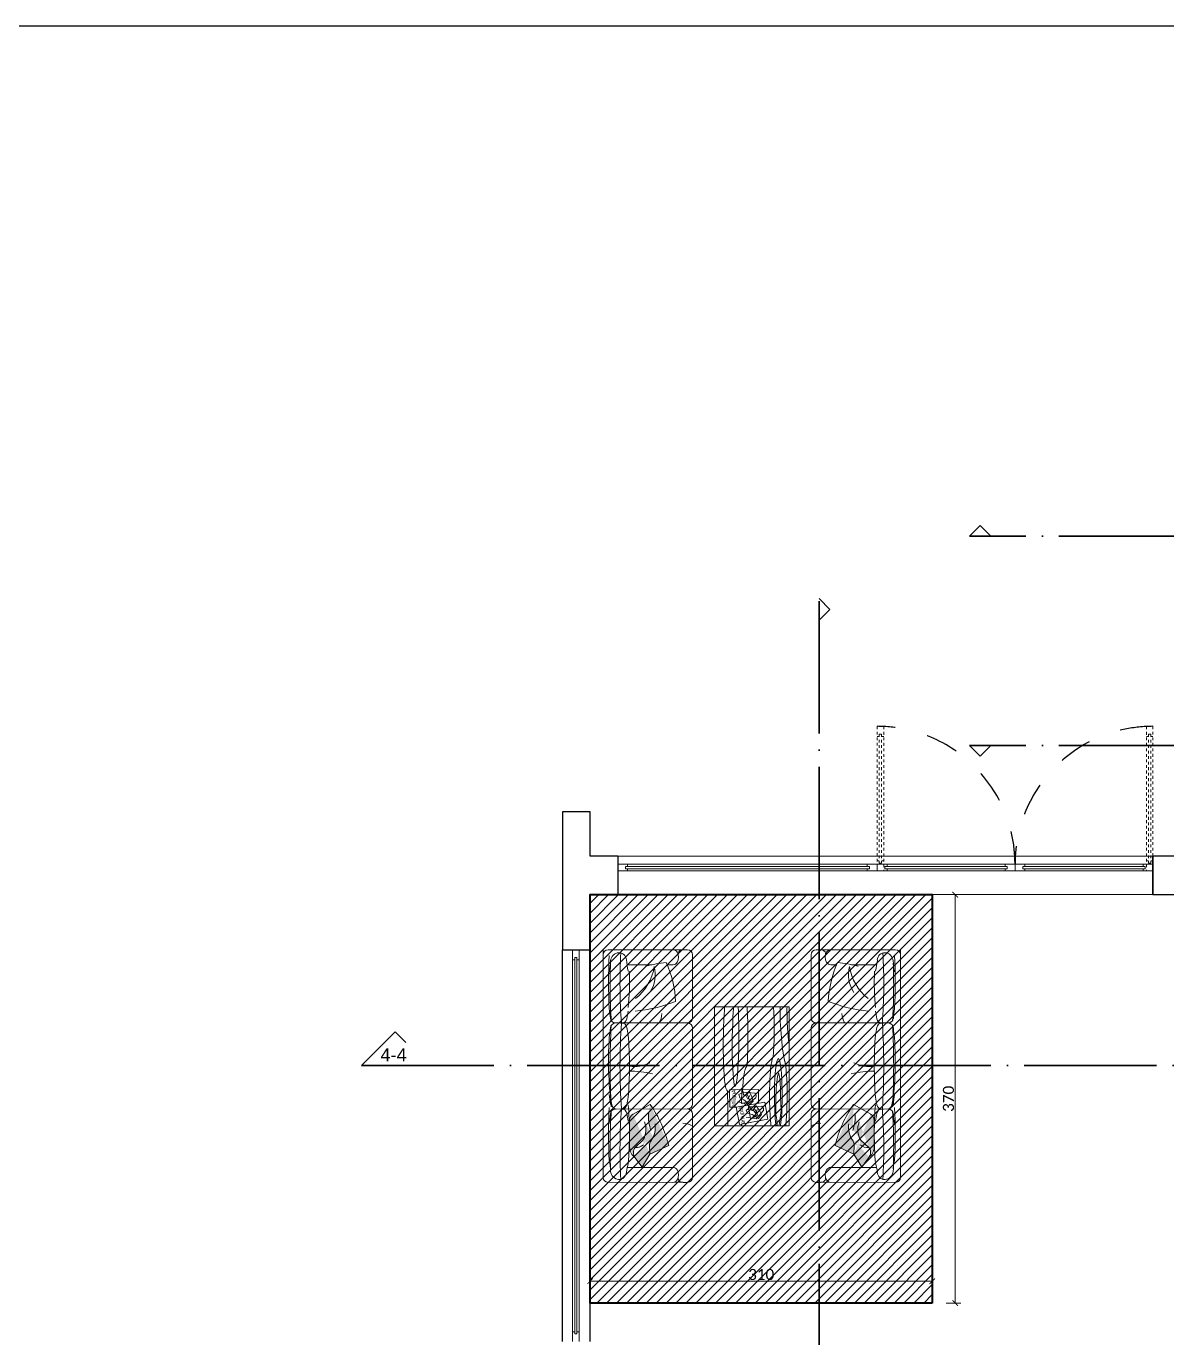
# Model space of a CAD drawing. Header units: centimetres. Extents: x -26724 to 60145, y -23645 to 6771.
# Drawn here: x -16160 to -15126, y 1862 to 3051 of the extents above; entities that cross this region are included whole.
import ezdxf

# ---------------------------------------------------------------- set-up
doc = ezdxf.new("R2010")
doc.units = ezdxf.units.CM
doc.linetypes.add('ACAD_ISO04W100', pattern=[30, 24, -3, 0, -3])
doc.linetypes.add('DALEKOVOD_VN', pattern=[5, 2.5, -2.5])
doc.layers.add('3.IZGLED 2', color=7, linetype='Continuous', lineweight=9, true_color=0x4a4a4a)
doc.layers.add('IZGLED 2', color=253, linetype='Continuous', lineweight=9, true_color=0x828282)
doc.layers.add('4.KOTE', color=88, linetype='Continuous', lineweight=15)
doc.layers.add('zid', color=7, linetype='Continuous', lineweight=40)
doc.styles.add('0.15', font='arial.ttf', dxfattribs={"height": 0.15})
doc.styles.add('Gerardo I', font='techl___.ttf', dxfattribs={"width": 0.9, "height": 0.3})
doc.styles.get("Standard").update_dxf_attribs({"font": 'calibri.ttf'})
doc.dimstyles.new('ja 1 50', dxfattribs={"dimtxt": 10, "dimasz": 5, "dimexe": 5, "dimexo": 5, "dimgap": 1, "dimtad": 1, "dimdec": 0, "dimtxsty": 'Standard', "dimblk": 'ARCHTICK', "dimcen": 2.5, "dimclrd": 256, "dimclrt": 7, "dimadec": 0, "dimazin": 0, "dimtfac": 1, "dimtdec": 0, "dimtix": 1, "dimtmove": 1, "dimatfit": 3, "dimldrblk": 'ARCHTICK', "dimfxl": 10, "dimfxlon": 1, "dimlwd": 0, "dimlwe": 9, "dimarcsym": 0})

# ---------------------------------------------------------------- blocks, each defined once
blk = doc.blocks.new('_ArchTick')
at = {"color": 0, "linetype": 'ByBlock', "const_width": 0.15}
blk.add_lwpolyline([(-0.5, -0.5), (0.5, 0.5)], dxfattribs=at)
blk = doc.blocks.new('*D1829')
at = {"layer": '4.KOTE', "color": 0, "lineweight": 9, "transparency": 16777216}
for p, q in [((-15648.6, 1905.4), (-15648.6, 1918.6)), ((-15338.6, 1905.4), (-15338.6, 1918.6))]:
    blk.add_line(p, q, dxfattribs=at)
at = {"layer": '4.KOTE', "lineweight": 0, "transparency": 16777216}
blk.add_line((-15648.6, 1913.6), (-15338.6, 1913.6), dxfattribs=at)
at = {"layer": 'Defpoints', "color": 0, "transparency": 16777216}
for p in [(-15338.6, 1913.6), (-15648.6, 1893.9, 13.5), (-15338.6, 1893.9, 13.5)]:
    blk.add_point(p, dxfattribs=at)
at = {"layer": '4.KOTE', "lineweight": 0, "transparency": 16777216, "xscale": 5, "yscale": 5, "zscale": 5, "rotation": 180}
blk.add_blockref('_ArchTick', (-15648.6, 1913.6), dxfattribs=at)
at = {"layer": '4.KOTE', "lineweight": 0, "transparency": 16777216, "xscale": 5, "yscale": 5, "zscale": 5}
blk.add_blockref('_ArchTick', (-15338.6, 1913.6), dxfattribs=at)
at = {"layer": '4.KOTE', "color": 7, "transparency": 16777216, "insert": (-15493.6, 1919.7), "char_height": 10, "attachment_point": 5}
blk.add_mtext('310', dxfattribs=at)
blk = doc.blocks.new('*D1830')
at = {"layer": '4.KOTE', "color": 0, "lineweight": 9, "transparency": 16777216}
for p, q in [((-15326.1, 2263.9), (-15312.8, 2263.9)), ((-15326.1, 1893.9), (-15312.8, 1893.9))]:
    blk.add_line(p, q, dxfattribs=at)
at = {"layer": '4.KOTE', "lineweight": 0, "transparency": 16777216}
blk.add_line((-15317.8, 1893.9), (-15317.8, 2263.9), dxfattribs=at)
at = {"layer": 'Defpoints', "color": 0, "transparency": 16777216}
for p in [(-15338.6, 2263.9, 13.5), (-15317.8, 2263.9), (-15338.6, 1893.9, 13.5)]:
    blk.add_point(p, dxfattribs=at)
at = {"layer": '4.KOTE', "lineweight": 0, "transparency": 16777216, "xscale": 5, "yscale": 5, "zscale": 5}
for p, rotation in [((-15317.8, 2263.9), 90), ((-15317.8, 1893.9), 270)]:
    blk.add_blockref('_ArchTick', p, dxfattribs=dict(at, rotation=rotation))
at = {"layer": '4.KOTE', "color": 7, "transparency": 16777216, "insert": (-15323.9, 2078.9), "char_height": 10, "attachment_point": 5, "rotation": 90}
blk.add_mtext('370', dxfattribs=at)

msp = doc.modelspace()

# ---------------------------------------------------------------- hatches: boundary and pattern name
at = {"layer": '3.IZGLED 2', "ltscale": 0.3}
h = msp.add_hatch(dxfattribs=at)
h.set_pattern_fill('HOUND', color=256, scale=0.014265, angle=-270, style=0)
h.set_pattern_definition([(90, (4942508.63517, -6595937.697652), (-0.022645856909893, 0.090583427639574), [0.3623337105583, -0.1811668552791]), (180, (4942508.63517, -6595937.697652), (0.090583427639574, -0.022645856909894), [0.3623337105583, -0.1811668552791])])
edge = h.paths.add_edge_path()
edge.add_arc((-15685.1, 2010.3), 110.9, 13.7123, 34.8399)
edge.add_line((-15594.1, 2073.7), (-15609.7, 2065))
edge.add_ellipse((-15607, 2059.3), major_axis=(0, 6.42), ratio=0.931759, start_angle=27.5786, end_angle=90)
edge.add_line((-15612.9, 2059.3), (-15612.9, 2034.9))
edge.add_ellipse((-15603.3, 2035.8), major_axis=(0, 11.5), ratio=0.838444, start_angle=94.5566, end_angle=150.6541)
edge.add_line((-15608, 2025.7), (-15601.6, 2017))
edge.add_line((-15601.6, 2017), (-15594.4, 2028.8))
edge.add_line((-15594.4, 2028.8), (-15577.4, 2036.6))
edge = h.paths.add_edge_path(flags=17)
edge.add_ellipse((-15607, 2059.3), major_axis=(0, 6.42), ratio=0.931759, start_angle=27.5786, end_angle=90)
edge = h.paths.add_edge_path(flags=16)
edge.add_line((-15612.9, 2034.9), (-15612.9, 2059.3))
edge = h.paths.add_edge_path(flags=17)
edge.add_ellipse((-15603.3, 2035.8), major_axis=(0, 11.5), ratio=0.838444, start_angle=94.5566, end_angle=150.6541)
edge = h.paths.add_edge_path(flags=17)
edge.add_line((-15601.6, 2017), (-15608, 2025.7))
edge = h.paths.add_edge_path(flags=17)
edge.add_line((-15594.4, 2028.8), (-15601.6, 2017))
edge = h.paths.add_edge_path(flags=17)
edge.add_line((-15577.4, 2036.6), (-15594.4, 2028.8))
edge = h.paths.add_edge_path(flags=17)
edge.add_arc((-15685.1, 2010.3), 110.9, 13.7123, 34.8399)
edge = h.paths.add_edge_path(flags=0)
edge.add_line((-15609.7, 2065), (-15594.1, 2073.7))
h.paths.add_polyline_path([(-15609.7, 2065), (-15594.1, 2073.7)], flags=0)
edge = h.paths.add_edge_path(flags=16)
edge.add_line((-15609.7, 2065), (-15594.1, 2073.7))
edge.add_line((-15609.7, 2065), (-15594.1, 2073.7))
edge.add_line((-15609.7, 2065), (-15594.1, 2073.7))
edge.add_arc((-15550.7, 2064.4), 45.1, 178.1229, 198.4601)
edge.add_arc((-15606.6, 2043.6), 8.89, 261.746, 315.1248)
edge.add_arc((-15617, 2051.1), 19, 328.9608, 381.4062)
edge.add_arc((-15613.7, 2053.4), 24.1, 337.5754, 367.043)
edge.add_ellipse((-15604.4, 2029.9), major_axis=(-0.76, 6.37), ratio=0.787292, start_angle=35.3802, end_angle=125.3802)
edge.add_arc((-15588.3, 2037.2), 6.42, 148.0124, 181.8463)
edge.add_line((-15600.7, 2041.3), (-15607.9, 2034.8))
edge.add_line((-15593.7, 2040.6), (-15591.5, 2044.2))
edge.add_line((-15594.7, 2037), (-15594.4, 2028.8))
h = msp.add_hatch(dxfattribs=at)
h.set_pattern_fill('HOUND', color=256, scale=0.014265, angle=-270, style=0)
h.set_pattern_definition([(90, (4942488.63517, -6595937.697652), (-0.022645856909893, 0.090583427639574), [0.3623337105583, -0.1811668552791]), (180, (4942488.63517, -6595937.697652), (0.090583427639574, -0.022645856909894), [0.3623337105583, -0.1811668552791])])
edge = h.paths.add_edge_path()
edge.add_arc((-15318.9, 2010.3), 110.9, 145.1601, 166.2877)
edge.add_line((-15426.7, 2036.6), (-15409.6, 2028.8))
edge.add_line((-15409.6, 2028.8), (-15402.4, 2017))
edge.add_line((-15402.4, 2017), (-15396, 2025.7))
edge.add_ellipse((-15400.8, 2035.8), major_axis=(0, -11.5), ratio=0.838444, start_angle=29.3459, end_angle=85.4434)
edge.add_line((-15391.1, 2034.9), (-15391.1, 2059.3))
edge.add_ellipse((-15397.1, 2059.3), major_axis=(0, -6.42), ratio=0.931759, start_angle=90, end_angle=152.4214)
edge.add_line((-15394.4, 2065), (-15410, 2073.7))
edge = h.paths.add_edge_path(flags=17)
edge.add_ellipse((-15397.1, 2059.3), major_axis=(0, -6.42), ratio=0.931759, start_angle=90, end_angle=152.4214)
edge = h.paths.add_edge_path(flags=17)
edge.add_line((-15391.1, 2034.9), (-15391.1, 2059.3))
edge = h.paths.add_edge_path(flags=16)
edge.add_ellipse((-15400.8, 2035.8), major_axis=(0, -11.5), ratio=0.838444, start_angle=29.3459, end_angle=85.4434)
edge = h.paths.add_edge_path(flags=17)
edge.add_line((-15402.4, 2017), (-15396, 2025.7))
edge = h.paths.add_edge_path(flags=17)
edge.add_line((-15409.6, 2028.8), (-15402.4, 2017))
edge = h.paths.add_edge_path(flags=17)
edge.add_line((-15426.7, 2036.6), (-15409.6, 2028.8))
edge = h.paths.add_edge_path(flags=17)
edge.add_arc((-15318.9, 2010.3), 110.9, 145.1601, 166.2877)
edge = h.paths.add_edge_path(flags=16)
edge.add_line((-15394.4, 2065), (-15410, 2073.7))
h.paths.add_polyline_path([(-15394.4, 2065), (-15410, 2073.7)], flags=16)
edge = h.paths.add_edge_path(flags=17)
edge.add_line((-15394.4, 2065), (-15410, 2073.7))
edge.add_line((-15394.4, 2065), (-15410, 2073.7))
edge.add_line((-15394.4, 2065), (-15410, 2073.7))
edge.add_arc((-15453.4, 2064.4), 45.1, 341.5399, 361.8771)
edge.add_arc((-15397.4, 2043.6), 8.89, 224.8752, 278.254)
edge.add_arc((-15387.1, 2051.1), 19, 158.5938, 211.0392)
edge.add_arc((-15390.3, 2053.4), 24.1, 172.957, 202.4246)
edge.add_ellipse((-15399.7, 2029.9), major_axis=(-0.76, -6.37), ratio=0.787292, start_angle=54.6198, end_angle=144.6198)
edge.add_arc((-15415.8, 2037.2), 6.42, 358.1537, 391.9876)
edge.add_line((-15403.4, 2041.3), (-15396.2, 2034.8))
edge.add_line((-15410.4, 2040.6), (-15412.6, 2044.2))
edge.add_line((-15409.4, 2037), (-15409.6, 2028.8))
at = {"layer": '4.KOTE'}
h = msp.add_hatch(dxfattribs=at)
h.set_pattern_fill('ANSI31', color=38, scale=2)
h.set_pattern_definition([(45, (-510, 0), (-4.490128, 4.490128), [])])
h.paths.add_polyline_path([(-14468.7, 858.9), (-14613.7, 858.9), (-14613.7, 713.9), (-14693.7, 713.9), (-14693.7, 573.9), (-14878.7, 573.9), (-14878.7, 713.9), (-14893.7, 713.9), (-14893.7, 606.5), (-15018.7, 606.5), (-15018.7, 1818.9), (-14468.7, 1818.9)])
h.paths.add_polyline_path([(-15338.6, 1893.9), (-15648.6, 1893.9), (-15648.6, 2263.9), (-15338.6, 2263.9)])

# ---------------------------------------------------------------- linework, layer by layer
at = {"layer": '3.IZGLED 2', "linetype": 'DALEKOVOD_VN'}
for p, q in [((-15388.6, 2416.4, 13.5), (-15388.6, 2285.4, 13.5)), ((-15382.6, 2416.3, 13.5), (-15382.6, 2285.4, 13.5)), ((-15144.6, 2416.3, 13.5), (-15144.6, 2285.4, 13.5)), ((-15138.6, 2416.4, 13.5), (-15138.6, 2285.4, 13.5)), ((-15388.6, 2407.3, 13.5), (-15386.6, 2407.3, 13.5)), ((-15386.6, 2409.3, 13.5), (-15386.6, 2292.4, 13.5)), ((-15386.6, 2409.3, 13.5), (-15384.6, 2409.3, 13.5)), ((-15384.6, 2409.3, 13.5), (-15384.6, 2292.4, 13.5)), ((-15384.6, 2407.3, 13.5), (-15382.6, 2407.3, 13.5)), ((-15142.6, 2407.3, 13.5), (-15144.6, 2407.3, 13.5)), ((-15142.6, 2409.3, 13.5), (-15142.6, 2292.4, 13.5)), ((-15140.6, 2409.3, 13.5), (-15142.6, 2409.3, 13.5)), ((-15140.6, 2409.3, 13.5), (-15140.6, 2292.4, 13.5)), ((-15138.6, 2407.3, 13.5), (-15140.6, 2407.3, 13.5))]:
    msp.add_line(p, q, dxfattribs=at)
at = {"layer": '3.IZGLED 2', "lineweight": 30}
for p, q in [((-15648.6, 2339, 13.5), (-15673.6, 2339, 13.5)), ((-15673.6, 2339, 13.5), (-15673.6, 2213.9, 13.5)), ((-15648.6, 2298.8, 13.5), (-15648.6, 2339, 13.5)), ((-15623.6, 2298.8, 13.5), (-15648.6, 2298.8, 13.5)), ((-15623.6, 2298.8, 13.5), (-15623.6, 2263.9, 13.5)), ((-15138.6, 2263.9, 13.5), (-15138.6, 2298.8, 13.5)), ((-15138.6, 2298.8, 13.5), (-15138.6, 2263.9, 13.5)), ((-15113.3, 2298.8, 13.5), (-15138.6, 2298.8, 13.5)), ((-15648.6, 2213.9, 13.5), (-15648.6, 2263.9, 13.5)), ((-15648.6, 2263.9, 13.5), (-15623.6, 2263.9, 13.5)), ((-15138.6, 2263.9, 13.5), (-15138.6, 2263.9, 13.5)), ((-15138.6, 2263.9, 13.5), (-15113.6, 2263.9, 13.5)), ((-15673.6, 2213.9, 13.5), (-15648.6, 2213.9, 13.5))]:
    msp.add_line(p, q, dxfattribs=at)
at = {"layer": '3.IZGLED 2', "ltscale": 12}
for p, q in [((-15138.6, 2298.8, 27), (-15623.6, 2298.8, 27)), ((-15138.6, 2263.9, 13.5), (-15623.6, 2263.9, 13.5))]:
    msp.add_line(p, q, dxfattribs=at)
at = {"layer": '3.IZGLED 2'}
for p, q in [((-15388.6, 2294.4, 13.5), (-15386.6, 2294.4, 13.5)), ((-15384.6, 2294.4, 13.5), (-15382.6, 2294.4, 13.5)), ((-15142.6, 2294.4, 13.5), (-15144.6, 2294.4, 13.5)), ((-15138.6, 2294.4, 13.5), (-15140.6, 2294.4, 13.5)), ((-15623.6, 2291.4, 13.5), (-15388.6, 2291.4, 13.5)), ((-15623.6, 2285.4, 13.5), (-15388.6, 2285.4, 13.5)), ((-15616.6, 2289.4, 13.5), (-15395.6, 2289.4, 13.5)), ((-15616.6, 2287.4, 13.5), (-15616.6, 2289.4, 13.5)), ((-15616.6, 2287.4, 13.5), (-15395.6, 2287.4, 13.5)), ((-15614.6, 2289.4, 13.5), (-15614.6, 2291.4, 13.5)), ((-15614.6, 2285.4, 13.5), (-15614.6, 2287.4, 13.5)), ((-15397.6, 2289.4, 13.5), (-15397.6, 2291.4, 13.5)), ((-15397.6, 2285.4, 13.5), (-15397.6, 2287.4, 13.5)), ((-15395.6, 2287.4, 13.5), (-15395.6, 2289.4, 13.5)), ((-15388.6, 2291.4, 13.5), (-15388.6, 2285.4, 13.5)), ((-15138.6, 2291.4, 13.5), (-15388.6, 2291.4, 13.5)), ((-15138.6, 2285.4, 13.5), (-15388.6, 2285.4, 13.5)), ((-15386.6, 2292.4, 13.5), (-15384.6, 2292.4, 13.5)), ((-15386.6, 2292.4, 13.5), (-15384.6, 2292.4, 13.5)), ((-15270.6, 2289.4, 13.5), (-15381.6, 2289.4, 13.5)), ((-15381.6, 2287.4, 13.5), (-15381.6, 2289.4, 13.5)), ((-15270.6, 2287.4, 13.5), (-15381.6, 2287.4, 13.5)), ((-15379.6, 2289.4, 13.5), (-15379.6, 2291.4, 13.5)), ((-15379.6, 2285.4, 13.5), (-15379.6, 2287.4, 13.5)), ((-15272.6, 2289.4, 13.5), (-15272.6, 2291.4, 13.5)), ((-15272.6, 2285.4, 13.5), (-15272.6, 2287.4, 13.5)), ((-15270.6, 2287.4, 13.5), (-15270.6, 2289.4, 13.5)), ((-15263.6, 2291.4, 13.5), (-15263.6, 2285.4, 13.5)), ((-15263.6, 2291.4, 13.5), (-15263.6, 2285.4, 13.5)), ((-15145.6, 2289.4, 13.5), (-15256.6, 2289.4, 13.5)), ((-15256.6, 2287.4, 13.5), (-15256.6, 2289.4, 13.5)), ((-15145.6, 2287.4, 13.5), (-15256.6, 2287.4, 13.5)), ((-15254.6, 2289.4, 13.5), (-15254.6, 2291.4, 13.5)), ((-15254.6, 2285.4, 13.5), (-15254.6, 2287.4, 13.5)), ((-15147.6, 2289.4, 13.5), (-15147.6, 2291.4, 13.5)), ((-15147.6, 2285.4, 13.5), (-15147.6, 2287.4, 13.5)), ((-15145.6, 2287.4, 13.5), (-15145.6, 2289.4, 13.5)), ((-15140.6, 2292.4, 13.5), (-15142.6, 2292.4, 13.5)), ((-15664.6, 2213.9, 13.5), (-15664.6, 1858.9, 13.5)), ((-15658.6, 2213.9, 13.5), (-15658.6, 1858.9, 13.5)), ((-15662.6, 2204.9, 13.5), (-15664.6, 2204.9, 13.5)), ((-15662.6, 2206.9, 13.5), (-15662.6, 1865.9, 13.5)), ((-15660.6, 2206.9, 13.5), (-15662.6, 2206.9, 13.5)), ((-15660.6, 2206.9, 13.5), (-15660.6, 1865.9, 13.5)), ((-15658.6, 2204.9, 13.5), (-15660.6, 2204.9, 13.5)), ((-15662.6, 1867.9, 13.5), (-15664.6, 1867.9, 13.5)), ((-15660.6, 1865.9, 13.5), (-15662.6, 1865.9, 13.5)), ((-15658.6, 1867.9, 13.5), (-15660.6, 1867.9, 13.5))]:
    msp.add_line(p, q, dxfattribs=at)
at = {"layer": '3.IZGLED 2', "lineweight": 25, "ltscale": 12}
for p, q in [((-15673.7, 1858.9, 13.5), (-15673.7, 2213.9, 13.5)), ((-15648.6, 1858.9, 13.5), (-15648.6, 2213.9, 13.5))]:
    msp.add_line(p, q, dxfattribs=at)
at = {"layer": '3.IZGLED 2', "ltscale": 0.3}
for p, q in [((-15636.8, 2213.6, 13.5), (-15636.8, 2007.7, 13.5)), ((-15632.3, 2213.9, 13.5), (-15564.2, 2213.9, 13.5)), ((-15568.7, 2209.4, 8.4), (-15568.7, 2210.9, 10.1)), ((-15560.3, 2213.9, 13.5), (-15564.2, 2213.9, 13.5)), ((-15443.8, 2213.9, 13.5), (-15439.9, 2213.9, 13.5)), ((-15371.8, 2213.9, 13.5), (-15439.9, 2213.9, 13.5)), ((-15435.4, 2209.4, 8.4), (-15435.4, 2210.9, 10.1)), ((-15367.3, 2213.6, 13.5), (-15367.3, 2007.7, 13.5)), ((-15615.2, 2200.4, 13.5), (-15592.3, 2200.4, 13.5)), ((-15578.7, 2200.4, 13.5), (-15573.5, 2200.4, 13.5)), ((-15555.8, 2209.4, 13.5), (-15555.8, 2151.9, 13.5)), ((-15448.3, 2209.4, 13.5), (-15448.3, 2151.9, 13.5)), ((-15425.3, 2200.4, 13.5), (-15430.5, 2200.4, 13.5)), ((-15388.9, 2200.4, 13.5), (-15411.7, 2200.4, 13.5)), ((-15555.8, 2151.9, 13.5), (-15555.8, 2151.9, 13.5)), ((-15555.8, 2151.9, 13.5), (-15555.8, 2151.9, 13.5)), ((-15535.8, 2162.3, 13.5), (-15535.8, 2054.3, 13.5)), ((-15468.3, 2162.3, 13.5), (-15535.8, 2162.3, 13.5)), ((-15468.3, 2054.3, 13.5), (-15468.3, 2162.3, 13.5)), ((-15448.3, 2151.9, 13.5), (-15448.3, 2151.9, 13.5)), ((-15448.3, 2151.9, 13.5), (-15448.3, 2151.9, 13.5)), ((-15625.7, 2147.6, 13.5), (-15560.3, 2147.6, 13.5)), ((-15619.8, 2147.5, 13.5), (-15621.2, 2147.5, 13.5)), ((-15555.8, 2074.3, 13.5), (-15555.8, 2143.1, 13.5)), ((-15555.8, 2142.9, 13.5), (-15555.8, 2074.3, 13.5)), ((-15448.3, 2074.3, 13.5), (-15448.3, 2143.1, 13.5)), ((-15448.3, 2142.9, 13.5), (-15448.3, 2074.3, 13.5)), ((-15378.3, 2147.6, 13.5), (-15443.8, 2147.6, 13.5)), ((-15384.3, 2147.5, 13.5), (-15382.9, 2147.5, 13.5)), ((-15513.8, 2082.7, 13.5), (-15509.5, 2085, 13.5)), ((-15513.1, 2079.9, 13.5), (-15513.8, 2082.7, 13.5)), ((-15509.2, 2078, 13.5), (-15513.1, 2079.9, 13.5)), ((-15511.3, 2074.8, 13.5), (-15511.2, 2087.1, 13.5)), ((-15510.6, 2087.1, 13.5), (-15509.5, 2082.8, 13.5)), ((-15509.5, 2085, 13.5), (-15505.9, 2084.7, 13.5)), ((-15509.5, 2082.8, 13.5), (-15508.3, 2081.6, 13.5)), ((-15508.3, 2081.6, 13.5), (-15504.3, 2085.3, 13.5)), ((-15507.5, 2082.2, 13.5), (-15506, 2082.6, 13.5)), ((-15505.7, 2078.6, 13.5), (-15507.5, 2082.2, 13.5)), ((-15498.4, 2079.8, 13.5), (-15506.4, 2073.8, 13.5)), ((-15506, 2082.6, 13.5), (-15504.3, 2077.7, 13.5)), ((-15505.9, 2084.7, 13.5), (-15499.2, 2083.9, 13.5)), ((-15504, 2081.8, 13.5), (-15505.7, 2078.6, 13.5)), ((-15504.3, 2085.3, 13.5), (-15502.1, 2080.7, 13.5)), ((-15502.1, 2080.7, 13.5), (-15500.9, 2076.8, 13.5)), ((-15499.2, 2083.9, 13.5), (-15498.1, 2081.7, 13.5)), ((-15498.1, 2081.7, 13.5), (-15498.4, 2079.8, 13.5)), ((-15625.7, 2069.6, 13.5), (-15560.3, 2069.7, 13.5)), ((-15619.8, 2069.6, 13.5), (-15621.2, 2069.6, 13.5)), ((-15609.7, 2065, 12.2), (-15594.1, 2073.7, 6.2)), ((-15555.8, 2074.3, 13.5), (-15555.8, 2074.2, 13.5)), ((-15555.8, 2074.3, 13.5), (-15555.8, 2074.2, 13.5)), ((-15555.8, 2074.3, 13.5), (-15555.8, 2074.2, 13.5)), ((-15506.4, 2073.8, 13.5), (-15514.8, 2076.6, 13.5)), ((-15509.7, 2075, 13.5), (-15511.3, 2074.8, 13.5)), ((-15504, 2077, 13.5), (-15509.7, 2075, 13.5)), ((-15504, 2073.7, 13.5), (-15509.2, 2078, 13.5)), ((-15507.1, 2068.4, 13.5), (-15503.3, 2071.5, 13.5)), ((-15506, 2065.8, 13.5), (-15507.1, 2068.4, 13.5)), ((-15503.3, 2061.1, 13.5), (-15505.3, 2073.2, 13.5)), ((-15504.7, 2073.3, 13.5), (-15502.9, 2069.3, 13.5)), ((-15504.3, 2077.7, 13.5), (-15504, 2077, 13.5)), ((-15500.9, 2076.8, 13.5), (-15504, 2073.7, 13.5)), ((-15503.3, 2071.5, 13.5), (-15499.6, 2071.7, 13.5)), ((-15502.9, 2069.3, 13.5), (-15501.5, 2068.3, 13.5)), ((-15501.5, 2068.3, 13.5), (-15498.2, 2072.6, 13.5)), ((-15500.9, 2069, 13.5), (-15499.4, 2069.6, 13.5)), ((-15498.4, 2065.7, 13.5), (-15500.9, 2069, 13.5)), ((-15499.6, 2071.7, 13.5), (-15492.9, 2072.1, 13.5)), ((-15499.4, 2069.6, 13.5), (-15496.9, 2065.1, 13.5)), ((-15497.3, 2069.1, 13.5), (-15498.4, 2065.7, 13.5)), ((-15491.4, 2068.2, 13.5), (-15498.3, 2060.9, 13.5)), ((-15498.2, 2072.6, 13.5), (-15495.2, 2068.4, 13.5)), ((-15495.2, 2068.4, 13.5), (-15493.4, 2064.7, 13.5)), ((-15492.9, 2072.1, 13.5), (-15491.4, 2070.1, 13.5)), ((-15491.4, 2070.1, 13.5), (-15491.4, 2068.2, 13.5)), ((-15448.3, 2074.3, 13.5), (-15448.3, 2074.2, 13.5)), ((-15448.3, 2074.3, 13.5), (-15448.3, 2074.2, 13.5)), ((-15448.3, 2074.3, 13.5), (-15448.3, 2074.2, 13.5)), ((-15378.3, 2069.6, 13.5), (-15443.8, 2069.7, 13.5)), ((-15394.4, 2065, 12.2), (-15410, 2073.7, 6.2)), ((-15384.3, 2069.6, 13.5), (-15382.9, 2069.6, 13.5)), ((-15612.9, 2034.9, 13.5), (-15612.9, 2059.3, 13.5)), ((-15555.8, 2007.7, 13.5), (-15555.8, 2065.3, 13.5)), ((-15498.3, 2060.9, 13.5), (-15507.1, 2062.3, 13.5)), ((-15501.8, 2064.6, 13.5), (-15506, 2065.8, 13.5)), ((-15501.8, 2061.5, 13.5), (-15503.3, 2061.1, 13.5)), ((-15496, 2061.2, 13.5), (-15501.8, 2064.6, 13.5)), ((-15496.5, 2064.5, 13.5), (-15501.8, 2061.5, 13.5)), ((-15496.9, 2065.1, 13.5), (-15496.5, 2064.5, 13.5)), ((-15493.4, 2064.7, 13.5), (-15496, 2061.2, 13.5)), ((-15448.3, 2007.7, 13.5), (-15448.3, 2065.3, 13.5)), ((-15391.1, 2034.9, 13.5), (-15391.1, 2059.3, 13.5)), ((-15593.7, 2040.6, 6.2), (-15591.5, 2044.2, 6.2)), ((-15535.8, 2054.3, 13.5), (-15468.3, 2054.3, 13.5)), ((-15410.4, 2040.6, 6.2), (-15412.6, 2044.2, 6.2)), ((-15600.7, 2041.3, 7.5), (-15607.9, 2034.8, 9.4)), ((-15594.7, 2037, 6.2), (-15594.4, 2028.8, 6.2)), ((-15577.4, 2036.6, 6.2), (-15594.4, 2028.8, 6.2)), ((-15426.7, 2036.6, 6.2), (-15409.6, 2028.8, 6.2)), ((-15409.4, 2037, 6.2), (-15409.6, 2028.8, 6.2)), ((-15403.4, 2041.3, 7.5), (-15396.2, 2034.8, 9.4)), ((-15601.6, 2017, 6.2), (-15608, 2025.7, 10.3)), ((-15594.4, 2028.8, 6.2), (-15601.6, 2017, 6.2)), ((-15409.6, 2028.8, 6.2), (-15402.4, 2017, 6.2)), ((-15402.4, 2017, 6.2), (-15396, 2025.7, 10.3)), ((-15615.2, 2016.8, 13.5), (-15573.5, 2016.7, 13.5)), ((-15601.6, 2017, 6.2), (-15601.6, 2017, 6.2)), ((-15388.9, 2016.8, 13.5), (-15430.5, 2016.7, 13.5)), ((-15402.4, 2017, 6.2), (-15402.4, 2017, 6.2)), ((-15632.3, 2003.3, 13.5), (-15564.2, 2003.2, 13.5)), ((-15568.7, 2006.2, 10.1), (-15568.7, 2007.8, 10.1)), ((-15560.3, 2003.2, 13.5), (-15564.2, 2003.2, 13.5)), ((-15443.8, 2003.2, 13.5), (-15439.9, 2003.2, 13.5)), ((-15371.8, 2003.3, 13.5), (-15439.9, 2003.2, 13.5)), ((-15435.4, 2006.2, 10.1), (-15435.4, 2007.8, 10.1))]:
    msp.add_line(p, q, dxfattribs=at)
at = {"layer": '3.IZGLED 2', "ltscale": 0.3, "elevation": 13.5}
msp.add_lwpolyline([(-15496, 2074.8), (-15496.1, 2087.2), (-15522.3, 2087), (-15522.1, 2071.2), (-15515.7, 2071.3)], dxfattribs=at)
msp.add_lwpolyline([(-15516.2, 2071.2), (-15513.4, 2055.7), (-15487.6, 2060.4), (-15490.4, 2075.8)], close=True, dxfattribs=at)
at = {"layer": '3.IZGLED 2', "linetype": 'DALEKOVOD_VN', "lineweight": 25, "ltscale": 12}
for centre, start, end in [((-15388.6, 2291.4, 13.5), 0, 90), ((-15138.6, 2291.4, 13.5), 90, 180)]:
    msp.add_arc(centre, 125, start, end, dxfattribs=at)
at = {"layer": '3.IZGLED 2', "ltscale": 0.3}
for centre, radius, start, end in [((-15632.3, 2209.4, 13.5), 4.5, 90, 180), ((-15573.6, 2209.4, 13.5), 4.5, 31.22, 90.0176), ((-15577.3, 2207.1, 13.5), 8.85, 329.0017, 31.22), ((-15560.3, 2209.4, 13.5), 4.5, 0, 90), ((-15443.8, 2209.4, 13.5), 4.5, 90, 180), ((-15426.8, 2207.1, 13.5), 8.85, 148.78, 210.9983), ((-15430.5, 2209.4, 13.5), 4.5, 89.9824, 148.78), ((-15371.8, 2209.4, 13.5), 4.5, 0, 90), ((-15694.8, 2206.1, 13.5), 64.8, 349.2314, 358.0886), ((-15526.2, 2213.8, 13.5), 90, 185.712, 192.2542), ((-15635.7, 2205.8, 8.4), 45.8, 308.0811, 351.2668), ((-15597, 2194.8, 8.4), 4.5, 103.4233, 109.0697), ((-15557.1, 2027.8, 8.4), 176.2, 97.3595, 103.4233), ((-15619.3, 2191.6, 8.4), 29.7, 326.8211, 14.1568), ((-15669.3, 2162.3, 8.4), 98.3, 2.8519, 24.132), ((-15573.5, 2204.9, 13.5), 4.5, 270.0176, 329.0017), ((-15430.5, 2204.9, 13.5), 4.5, 210.9983, 269.9824), ((-15334.7, 2162.3, 8.4), 98.3, 155.868, 177.1481), ((-15447, 2027.8, 8.4), 176.2, 76.5767, 82.6405), ((-15384.8, 2191.6, 8.4), 29.7, 165.8432, 213.1789), ((-15368.4, 2205.8, 8.4), 45.8, 188.7332, 231.9189), ((-15407.1, 2194.8, 8.4), 4.5, 70.9303, 76.5767), ((-15477.9, 2213.8, 13.5), 90, 347.7458, 354.288), ((-15309.2, 2206.1, 13.5), 64.8, 181.9114, 190.7686), ((-15620.2, 2290.7, 8.4), 132.9, 275.3471, 291.6367), ((-15383.9, 2290.7, 8.4), 132.9, 248.3633, 264.6529), ((-15720.1, 2146.4, 13.5), 90, 3.4086, 9.131), ((-15625.7, 2152.1, 13.5), 4.5, 183.4086, 269.7729), ((-15619.8, 2152, 13.5), 4.5, 270, 352.1844), ((-15526.2, 2139.2, 13.5), 90, 167.7458, 172.1844), ((-15599.4, 2156.1, 13.5), 15.7, 326.4811, 0.0699), ((-15560.3, 2152.1, 13.5), 4.5, 270, 0), ((-15443.8, 2152.1, 13.5), 4.5, 180, 270), ((-15404.7, 2156.1, 13.5), 15.7, 179.9301, 213.5189), ((-15477.9, 2139.2, 13.5), 90, 7.8156, 12.2542), ((-15384.3, 2152, 13.5), 4.5, 187.8156, 270), ((-15378.4, 2152.1, 13.5), 4.5, 270.2271, 356.5914), ((-15284, 2146.4, 13.5), 90, 170.869, 176.5914), ((-15720.1, 2148.6, 13.5), 90, 350.869, 356.62), ((-15625.7, 2143.1, 13.5), 4.5, 89.7729, 176.62), ((-15619.8, 2143, 13.5), 4.5, 7.8156, 90), ((-15526.2, 2155.9, 13.5), 90, 187.8156, 192.2542), ((-15560.3, 2143.1, 13.5), 4.5, 0, 90), ((-15443.8, 2143.1, 13.5), 4.5, 90, 180), ((-15477.9, 2155.9, 13.5), 90, 347.7458, 352.1844), ((-15384.3, 2143, 13.5), 4.5, 90, 172.1844), ((-15378.4, 2143.1, 13.5), 4.5, 3.38, 90.2271), ((-15284, 2148.6, 13.5), 90, 183.38, 189.131), ((-15616.4, 1981.7, 13.5), 122.4, 78.5213, 88.6457), ((-15607.9, 2134.8, 13.5), 26.7, 259.1122, 299.9004), ((-15510.8, 2110.3, 13.5), 4.5, 327.6732, 357.0421), ((-15387.7, 1981.7, 13.5), 122.4, 91.3543, 101.4787), ((-15396.2, 2134.8, 13.5), 26.7, 240.0996, 280.8878), ((-15720.1, 2068.5, 13.5), 90, 3.4043, 9.131), ((-15526.2, 2061.2, 13.5), 90, 167.7458, 172.1844), ((-15477.9, 2061.2, 13.5), 90, 7.8156, 12.2542), ((-15284, 2068.5, 13.5), 90, 170.869, 176.5957), ((-15625.7, 2065.1, 13.5), 4.5, 90.1799, 176.6072), ((-15624.5, 2074.1, 13.5), 4.5, 203.272, 270.1799), ((-15619.8, 2074.1, 13.5), 4.5, 270, 352.1844), ((-15619.8, 2065.1, 13.5), 4.5, 7.8156, 90), ((-15685.1, 2010.3, 6.2), 110.9, 13.7123, 34.8399), ((-15560.3, 2074.2, 13.5), 4.5, 270, 0), ((-15560.3, 2065.2, 13.5), 4.5, 0, 90), ((-15443.8, 2074.2, 13.5), 4.5, 180, 270), ((-15443.8, 2065.2, 13.5), 4.5, 90, 180), ((-15318.9, 2010.3, 6.2), 110.9, 145.1601, 166.2877), ((-15384.3, 2074.1, 13.5), 4.5, 187.8156, 270), ((-15384.3, 2065.1, 13.5), 4.5, 90, 172.1844), ((-15379.6, 2074.1, 13.5), 4.5, 269.8201, 336.728), ((-15378.4, 2065.1, 13.5), 4.5, 3.3928, 89.8201), ((-15720.1, 2070.7, 13.5), 90, 350.869, 356.6072), ((-15526.2, 2077.9, 13.5), 90, 187.8156, 192.2542), ((-15617, 2051.1, 7.5), 19, 328.9608, 21.4062), ((-15550.7, 2064.4, 6.2), 45.1, 178.1229, 198.4601), ((-15613.7, 2053.4, 6.2), 24.1, 337.5754, 7.043), ((-15564.5, 2041.1, 13.5), 15.7, 56.4811, 90.0699), ((-15439.6, 2041.1, 13.5), 15.7, 89.9301, 123.5189), ((-15390.3, 2053.4, 6.2), 24.1, 172.957, 202.4246), ((-15453.4, 2064.4, 6.2), 45.1, 341.5399, 1.8771), ((-15387.1, 2051.1, 7.5), 19, 158.5938, 211.0392), ((-15477.9, 2077.9, 13.5), 90, 347.7458, 352.1844), ((-15284, 2070.7, 13.5), 90, 183.3928, 189.131), ((-15606.6, 2043.6, 6.2), 8.89, 261.746, 315.1248), ((-15588.3, 2037.2, 6.2), 6.42, 148.0124, 181.8463), ((-15415.8, 2037.2, 6.2), 6.42, 358.1537, 31.9876), ((-15397.4, 2043.6, 6.2), 8.89, 224.8752, 278.254), ((-15694.8, 2011, 13.5), 64.8, 1.9114, 10.7686), ((-15554.5, 2004.9, 13.5), 61.6, 165.1683, 173.0747), ((-15449.5, 2004.9, 13.5), 61.6, 6.9253, 14.8317), ((-15309.2, 2011, 13.5), 64.8, 169.2314, 178.0886), ((-15573.5, 2012.2, 13.5), 4.5, 30.9983, 89.9824), ((-15577.3, 2010, 13.5), 8.85, 328.78, 30.9983), ((-15426.8, 2010, 13.5), 8.85, 149.0017, 211.22), ((-15430.5, 2012.2, 13.5), 4.5, 90.0176, 149.0017), ((-15632.3, 2007.7, 13.5), 4.5, 180, 270), ((-15573.6, 2007.7, 13.5), 4.5, 269.9824, 328.78), ((-15560.3, 2007.7, 13.5), 4.5, 270, 0), ((-15443.8, 2007.7, 13.5), 4.5, 180, 270), ((-15430.5, 2007.7, 13.5), 4.5, 211.22, 270.0176), ((-15371.8, 2007.7, 13.5), 4.5, 270, 0)]:
    msp.add_arc(centre, radius, start, end, dxfattribs=at)
at = {"layer": '3.IZGLED 2', "ltscale": 0.3, "extrusion": (1.44749e-14, -0.752577, 0.658505)}
msp.add_arc((-15564.2, 1463.5, -1657.2), 4.5, 90, 180, dxfattribs=at)
at = {"layer": '3.IZGLED 2', "ltscale": 0.3, "extrusion": (-1.53044e-14, -0.752577, 0.658505)}
msp.add_arc((-15439.9, 1463.5, -1657.2), 4.5, 0, 90, dxfattribs=at)
at = {"layer": '3.IZGLED 2', "ltscale": 0.3, "extrusion": (0.363078, -1.27341e-11, 0.931759)}
msp.add_arc((2059.3, 14546, -5656.1), 6.42, 27.5786, 90, dxfattribs=at)
at = {"layer": '3.IZGLED 2', "ltscale": 0.3, "extrusion": (-0.363078, -1.27337e-11, 0.931759)}
msp.add_arc((-2059.3, -14342.4, 5600.8), 6.42, 90, 152.4214, dxfattribs=at)
at = {"layer": '3.IZGLED 2', "ltscale": 0.3, "extrusion": (0.544987, -1.91155e-11, 0.838444)}
msp.add_arc((2035.8, 13086.4, -8497.5), 11.5, 94.5566, 150.6541, dxfattribs=at)
at = {"layer": '3.IZGLED 2', "ltscale": 0.3, "extrusion": (0.612237, 0.073053, 0.787292)}
msp.add_arc((3864.4, 12013.7, -9399.7), 6.42, 35.3802, 125.3802, dxfattribs=at)
at = {"layer": '3.IZGLED 2', "ltscale": 0.3, "extrusion": (-0.612237, 0.073053, 0.787292)}
msp.add_arc((-191.1, -12223.6, 9582.1), 6.42, 54.6198, 144.6198, dxfattribs=at)
at = {"layer": '3.IZGLED 2', "ltscale": 0.3, "extrusion": (-0.544987, -1.91149e-11, 0.838444)}
msp.add_arc((-2035.8, -12908.8, 8399.3), 11.5, 29.3459, 85.4434, dxfattribs=at)
at = {"layer": '3.IZGLED 2', "ltscale": 0.3, "extrusion": (-1.44749e-14, 0.752577, 0.658505)}
msp.add_arc((15564.2, -1313.5, 1516.5), 4.5, 360, 90, dxfattribs=at)
at = {"layer": '3.IZGLED 2', "ltscale": 0.3, "extrusion": (1.53044e-14, 0.752577, 0.658505)}
msp.add_arc((15439.9, -1313.5, 1516.5), 4.5, 90, 180, dxfattribs=at)
at = {"layer": '3.IZGLED 2', "ltscale": 0.3}
for centre, major_axis, ratio, start_param, end_param in [((-15622.9, 2203.6, 13.5), (3.13, 7.15), 0.910767, -1.037843, 1.906765), ((-15391.6, 2182.6, 13.5), (0, 68.5), 0.132088, 4.178543, 5.141554), ((-15624.7, 2184.7, 13.5), (0, 55.1), 0.131518, 1.12027, 2.021323), ((-15382.6, 2182.3, 13.5), (0, 69.9), 0.129311, 4.225608, 4.993713), ((-15383.9, 2183.8, 13.5), (0, -40.6), 0.178349, 4.441122, 5.291324), ((-15472.4, 2141.9, 13.5), (-2.2, 33.3), 0.103947, 0.90418, 2.68889), ((-15621.5, 2108.6, 13.5), (0, 79.1), 0.114245, 1.085884, 2.055259), ((-15612.5, 2108.6, 13.5), (0, 76.3), 0.118534, 1.038522, 2.103071), ((-15624.7, 2112.6, 13.5), (0.1, -48.5), 0.149739, 4.245967, 5.691284), ((-15620.2, 2108.6, 13.5), (0, -51.6), 0.140455, 0.991862, 2.149731), ((-15612.5, 2034.5, 13.5), (0, -68.5), 0.132088, 4.178543, 5.14157), ((-15620.2, 2047.1, 13.5), (0, 48.3), 0.150023, 4.133454, 5.291324), ((-15379.4, 2047.1, 13.5), (0, -55.1), 0.131518, 1.12027, 2.021323), ((-15621.5, 2034.8, 13.5), (0, -69.9), 0.129311, 4.225608, 4.993748), ((-15381.2, 2013.5, 13.5), (-3.13, -7.15), 0.910767, -1.037843, 1.906765)]:
    msp.add_ellipse(centre, major_axis=major_axis, ratio=ratio, start_param=start_param, end_param=end_param, dxfattribs=at)
at = {"layer": '3.IZGLED 2', "ltscale": 0.3, "extrusion": (0, 0, -1)}
for centre, major_axis, ratio, start_param, end_param in [((-15612.5, 2182.6, 13.5), (0, 68.5), 0.132088, 4.178543, 5.141554), ((-15381.2, 2203.6, 13.5), (-3.13, 7.15), 0.910767, -1.037843, 1.906765), ((-15621.5, 2182.3, 13.5), (0, 69.9), 0.129311, 4.225608, 4.993713), ((-15379.4, 2184.7, 13.5), (0, 55.1), 0.131518, 1.12027, 2.021323), ((-15620.2, 2183.8, 13.5), (0, -40.6), 0.178349, 4.441122, 5.291324), ((-15516.8, 2131.5, 13.5), (0.4, 41.3), 0.072793, 0.728351, 5.553444), ((-15485.2, 2141.5, 13.5), (0, 33.4), 0.103947, 0.896622, 2.413998), ((-15391.6, 2108.6, 13.5), (0, 76.3), 0.118534, 1.038522, 2.103071), ((-15382.6, 2108.6, 13.5), (0, 79.1), 0.114245, 1.085884, 2.055259), ((-15383.9, 2108.6, 13.5), (0, -51.6), 0.140455, 0.991862, 2.149731), ((-15379.4, 2112.6, 13.5), (-0.1, -48.5), 0.149739, 4.245967, 5.691284), ((-15478.1, 2081.9, 13.5), (0, 33.4), 0.103947, 3.741291, 8.825079), ((-15624.7, 2047.1, 13.5), (0, -55.1), 0.131518, 1.12027, 2.021323), ((-15383.9, 2047.1, 13.5), (0, 48.3), 0.150023, 4.133454, 5.291324), ((-15391.6, 2034.5, 13.5), (0, -68.5), 0.132088, 4.178543, 5.14157), ((-15382.6, 2034.8, 13.5), (0, -69.9), 0.129311, 4.225608, 4.993748), ((-15622.9, 2013.5, 13.5), (3.13, -7.15), 0.910767, -1.037843, 1.906765)]:
    msp.add_ellipse(centre, major_axis=major_axis, ratio=ratio, start_param=start_param, end_param=end_param, dxfattribs=at)
at = {"layer": '3.IZGLED 2', "ltscale": 0.3}
for points, knots in [([(-15524.2, 2085.8, 13.5), (-15524.2, 2085.8, 13.5), (-15524.2, 2085.9, 13.5), (-15525.1, 2087.1, 13.5), (-15525.3, 2087.9, 13.5), (-15525.8, 2089.4, 13.5), (-15525.9, 2090, 13.5), (-15526.5, 2092.6, 13.5), (-15526.7, 2094.7, 13.5), (-15527.2, 2100.1, 13.5), (-15527.4, 2103.2, 13.5), (-15527.9, 2113.6, 13.5), (-15528, 2122.1, 13.5), (-15527.9, 2138.6, 13.5), (-15527.6, 2146.7, 13.5), (-15527.1, 2156.8, 13.5), (-15526.9, 2159.7, 13.5), (-15526.7, 2162.3, 13.5)], [3.243884, 3.243884, 3.243884, 3.243884, 3.246309, 3.246309, 3.355773, 3.355773, 3.465236, 3.465236, 3.770951, 3.770951, 4.076666, 4.076666, 4.688095, 4.688095, 5.26429, 5.26429, 5.52831, 5.52831, 5.52831, 5.52831]), ([(-15506.4, 2162.3, 13.5), (-15506.4, 2162.1, 13.5), (-15506.4, 2161.9, 13.5), (-15506.1, 2157.9, 13.5), (-15505.9, 2153.4, 13.5), (-15505.5, 2136.3, 13.5), (-15505.7, 2121.7, 13.5), (-15506.3, 2110.1, 13.5)], [0.748309, 0.748309, 0.748309, 0.748309, 0.770704, 0.770704, 1.150453, 1.150453, 2.103376, 2.103376, 2.103376, 2.103376]), ([(-15470.2, 2162.2, 13.5), (-15470.3, 2157.9, 13.5), (-15470.2, 2152.7, 13.5), (-15469.6, 2140.6, 13.5), (-15469, 2133.8, 13.5), (-15468.3, 2127.9, 13.5)], [0.90418, 0.90418, 0.90418, 0.90418, 1.413479, 1.413479, 2.022901, 2.022901, 2.022901, 2.022901]), ([(-15484.6, 2054.3, 13.5), (-15485.1, 2057.8, 13.5), (-15485.4, 2062.3, 13.5), (-15486, 2073.5, 13.5), (-15486.1, 2080.4, 13.5), (-15485.9, 2091.8, 13.5), (-15485.7, 2096.5, 13.5), (-15485.2, 2104.4, 13.5), (-15484.9, 2107.7, 13.5), (-15484.2, 2111.9, 13.5), (-15483.9, 2113.3, 13.5), (-15483.4, 2115.2, 13.5), (-15483.2, 2115.8, 13.5), (-15482.9, 2116.5, 13.5)], [3.773759, 3.773759, 3.773759, 3.773759, 4.272427, 4.272427, 4.863149, 4.863149, 5.296726, 5.296726, 5.691344, 5.691344, 5.930407, 5.930407, 6.070321, 6.070321, 6.070321, 6.070321]), ([(-15510.5, 2087.1, 13.5), (-15510.3, 2090, 13.5), (-15510.1, 2092.8, 13.5), (-15509.6, 2097.5, 13.5), (-15509.4, 2099.6, 13.5), (-15508.9, 2102.4, 13.5), (-15508.7, 2103.3, 13.5), (-15508.3, 2105, 13.5), (-15508.1, 2105.6, 13.5), (-15507.6, 2106.9, 13.5), (-15507.4, 2107.4, 13.5), (-15507, 2107.9, 13.5)], [5.3302936, 5.3302936, 5.3302936, 5.3302936, 5.5883166, 5.5883166, 5.8456071, 5.8456071, 5.9949899, 5.9949899, 6.1104567, 6.1104567, 6.1642325, 6.1642325, 6.1642325, 6.1642325]), ([(-15472.7, 2115.2, 13.5), (-15472.5, 2114.5, 13.5), (-15472.3, 2113.8, 13.5), (-15471.9, 2111.7, 13.5), (-15471.6, 2110.2, 13.5), (-15471, 2105.1, 13.5), (-15470.6, 2100.8, 13.5), (-15469.8, 2084.2, 13.5), (-15470.1, 2069.3, 13.5), (-15471.1, 2057.5, 13.5), (-15471.3, 2055.8, 13.5), (-15471.6, 2054.3, 13.5)], [0.305708, 0.305708, 0.305708, 0.305708, 0.447602, 0.447602, 0.678362, 0.678362, 1.139884, 1.139884, 2.29396, 2.29396, 2.509443, 2.509443, 2.509443, 2.509443]), ([(-15479.2, 2054.3, 13.5), (-15479.1, 2059.5, 13.5), (-15480.4, 2063.8, 13.5), (-15480.5, 2077.5, 13.5), (-15480.2, 2087.2, 13.5), (-15479, 2098.1, 13.5), (-15478.4, 2101.3, 13.5), (-15477.9, 2102.5, 13.5)], [4.264128, 4.264128, 4.264128, 4.264128, 4.641418, 4.641418, 5.497013, 5.497013, 6.042202, 6.042202, 6.042202, 6.042202]), ([(-15477.9, 2102.5, 13.5), (-15477.5, 2101.6, 13.5), (-15477.1, 2099.6, 13.5), (-15475.9, 2091.3, 13.5), (-15476.3, 2081.7, 13.5), (-15475.3, 2066.9, 13.5), (-15476.3, 2061, 13.5), (-15477.6, 2054.3, 13.5)], [0.240983, 0.240983, 0.240983, 0.240983, 0.64423, 0.64423, 1.499825, 1.499825, 2.029119, 2.029119, 2.029119, 2.029119]), ([(-15524.2, 2085.8, 13.5), (-15524.1, 2083.3, 13.5), (-15524, 2080.6, 13.5), (-15523.7, 2070.4, 13.5), (-15523.7, 2062.2, 13.5), (-15523.9, 2054.3, 13.5)], [0.9290277, 0.9290277, 0.9290277, 0.9290277, 1.1504532, 1.1504532, 1.7225604, 1.7225604, 1.7225604, 1.7225604])]:
    msp.add_open_spline(points, degree=3, knots=knots, dxfattribs=at)
msp.add_open_spline([(-15511.3, 2054.3, 13.5), (-15511.3, 2054.9, 13.5), (-15511.3, 2055.5, 13.5), (-15511.3, 2056.1, 13.5)], degree=3, dxfattribs=at)
at = {"layer": 'IZGLED 2', "color": 32, "lineweight": 35}
for p, q in [((-15305, 2588.7), (-15295.2, 2598.4)), ((-15295.2, 2598.4), (-15285.4, 2588.7)), ((-15441.1, 2532.2), (-15431.4, 2522.4)), ((-15431.4, 2522.4), (-15441.1, 2512.7)), ((-15305, 2399.1), (-15295.2, 2389.3)), ((-15295.2, 2389.3), (-15285.4, 2399.1)), ((-15855.8, 2109.1), (-15825.4, 2139.6)), ((-15815.6, 2129.8), (-15825.4, 2139.6))]:
    msp.add_line(p, q, dxfattribs=at)
at = {"layer": 'IZGLED 2', "color": 32, "linetype": 'ACAD_ISO04W100', "lineweight": 35, "ltscale": 5}
for p, q in [((-13452.7, 2588.7), (-15305, 2588.7)), ((-15441.1, 458.6), (-15441.1, 2532.2)), ((-13452.7, 2399.1), (-15305, 2399.1)), ((-15855.8, 2109.1), (-13472.2, 2109.1))]:
    msp.add_line(p, q, dxfattribs=at)
at = {"layer": 'zid', "lineweight": 25, "ltscale": 12}
msp.add_lwpolyline([(-12527.6, 3050.7), (-16727.6, 3050.7), (-16727.6, 80.7), (-12527.6, 80.7)], close=True, dxfattribs=at)
at = {"layer": 'zid', "ltscale": 12, "elevation": 13.5}
msp.add_lwpolyline([(-15338.6, 1893.9), (-15648.6, 1893.9), (-15648.6, 2263.9), (-15338.6, 2263.9)], close=True, dxfattribs=at)

# ---------------------------------------------------------------- texts
at = {"layer": '3.IZGLED 2', "ltscale": 0.3, "style": 'Gerardo I', "text_generation_flag": 2, "width": 0.9}
for rotation, p in [(89.2016, (-15516.7, 2087.2, 13.5)), (98.8075, (-15510.7, 2072.4, 13.5))]:
    msp.add_text('Arquine', height=3.6, rotation=rotation, dxfattribs=at).set_placement(p)
at = {"layer": 'IZGLED 2', "color": 32, "style": '0.15'}
msp.add_text('4-4', height=11.79, dxfattribs=at).set_placement((-15838.6, 2112.9))

# ---------------------------------------------------------------- dimensions: what is measured, and where the dimension line sits
at = {"layer": '4.KOTE'}
dim = msp.add_linear_dim(base=(-15317.8, 2263.9), p1=(-15338.6, 1893.9, 13.5), p2=(-15338.6, 2263.9, 13.5), angle=90, dimstyle='ja 1 50', dxfattribs=at)
dim.commit()
dim.dimension.update_dxf_attribs({"geometry": '*D1830', "text_midpoint": (-15323.9, 2078.9)})
dim = msp.add_linear_dim(base=(-15338.6, 1913.6), p1=(-15648.6, 1893.9, 13.5), p2=(-15338.6, 1893.9, 13.5), dimstyle='ja 1 50', dxfattribs=at)
dim.commit()
dim.dimension.update_dxf_attribs({"geometry": '*D1829', "text_midpoint": (-15493.6, 1919.7)})

doc.saveas('drawing.dxf')
